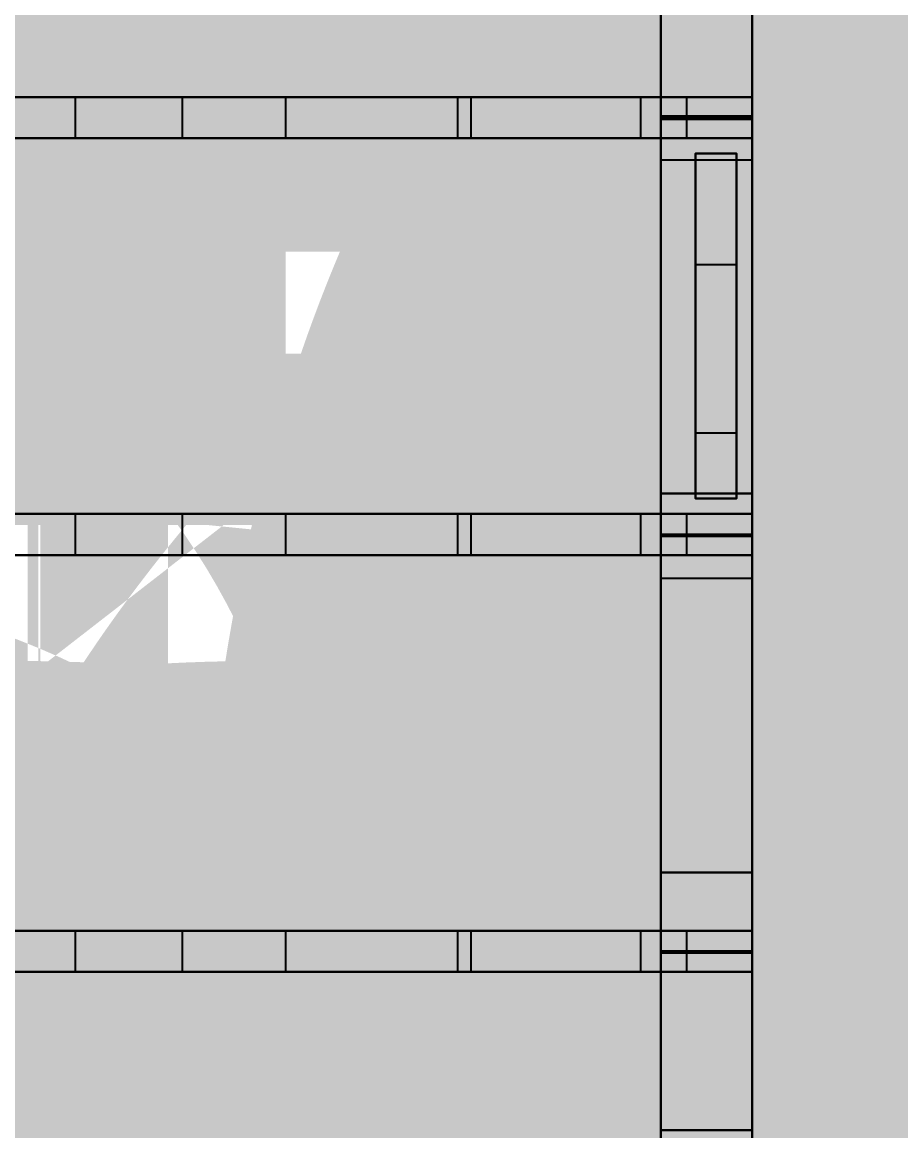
# Model space of a CAD drawing. Header units: inches. Extents: x -252 to 449, y -12 to 800.
# Drawn here: x -28.02 to 5.71, y 381.77 to 424.32 of the extents above; entities that cross this region are included whole.
import ezdxf

# ---------------------------------------------------------------- set-up
doc = ezdxf.new("R2010")
doc.units = ezdxf.units.IN
doc.header["$MEASUREMENT"] = 0
for name, color, linetype in [('FT2', 8, 'CONTINUOUS'), ('RT2', 7, 'CONTINUOUS'), ('W1', 5, 'CONTINUOUS'), ('W2', 5, 'CONTINUOUS')]:
    doc.layers.add(name, color=color, linetype=linetype)

msp = doc.modelspace()

# ---------------------------------------------------------------- linework, layer by layer
at = {"layer": 'FT2'}
for points in [[(-252, 419.87, 121.97), (0, 419.87, 121.97), (0, 421.45, 121.97), (-252, 421.45, 121.97)], [(-252, 421.45, 121.97), (0, 421.45, 121.97), (0, 421.45, 119.92), (-252, 421.45, 119.92)], [(-252, 421.45, 108), (0, 421.45, 108), (0, 419.87, 108), (-252, 419.87, 108)], [(-252, 421.45, 108), (-252, 421.45, 110.05), (0, 421.45, 110.05), (0, 421.45, 108)], [(-28.49, 419.87, 109.08), (-21.87, 419.87, 121.97), (-21.87, 421.45, 121.97), (-28.49, 421.45, 109.08)], [(-28.49, 421.45, 109.08), (-21.87, 421.45, 121.97), (-20.05, 421.45, 121.03), (-26.67, 421.45, 108.14)], [(-17.91, 421.45, 121.97), (-11.29, 421.45, 109.08), (-13.11, 421.45, 108.14), (-19.73, 421.45, 121.03)], [(-17.91, 419.87, 121.97), (-11.29, 419.87, 109.08), (-11.29, 421.45, 109.08), (-17.91, 421.45, 121.97)], [(-10.8, 419.87, 109.07), (-4.27, 419.87, 121.97), (-4.27, 421.45, 121.97), (-10.8, 421.45, 109.07)], [(-10.8, 421.45, 109.07), (-4.27, 421.45, 121.97), (-2.44, 421.45, 121.04), (-8.98, 421.45, 108.14)], [(0, 421.45, 108.04), (-2.05, 421.45, 108.04), (-2.05, 421.45, 121.93), (0, 421.45, 121.93)], [(0, 421.45, 108.04), (0, 421.45, 121.93), (0, 419.87, 121.93), (0, 419.87, 108.04)], [(-252, 419.87, 121.97), (-252, 419.87, 119.92), (0, 419.87, 119.92), (0, 419.87, 121.97)], [(-252, 419.87, 108), (0, 419.87, 108), (0, 419.87, 110.05), (-252, 419.87, 110.05)], [(-28.49, 419.87, 109.08), (-26.67, 419.87, 108.14), (-20.05, 419.87, 121.03), (-21.87, 419.87, 121.97)], [(-17.91, 419.87, 121.97), (-19.73, 419.87, 121.03), (-13.11, 419.87, 108.14), (-11.29, 419.87, 109.08)], [(-10.8, 419.87, 109.07), (-8.98, 419.87, 108.14), (-2.44, 419.87, 121.04), (-4.27, 419.87, 121.97)], [(0, 419.87, 108.04), (0, 419.87, 121.93), (-2.05, 419.87, 121.93), (-2.05, 419.87, 108.04)], [(-2.17, 419.28, 121.97), (-2.17, 406.04, 121.97), (-0.59, 406.04, 121.97), (-0.59, 419.28, 121.97)], [(-2.17, 419.28, 121.97), (-2.17, 419.28, 119.92), (-2.17, 406.04, 119.92), (-2.17, 406.04, 121.97)], [(-0.59, 419.28, 108), (-0.59, 406.04, 108), (-2.17, 406.04, 108), (-2.17, 419.28, 108)], [(-2.17, 419.28, 108), (-2.17, 406.04, 108), (-2.17, 406.04, 110.05), (-2.17, 419.28, 110.05)], [(-2.17, 419.28, 108.04), (-2.17, 419.28, 121.93), (-0.59, 419.28, 121.93), (-0.59, 419.28, 108.04)], [(-2.17, 419.28, 108.04), (-2.17, 417.24, 108.04), (-2.17, 417.24, 121.93), (-2.17, 419.28, 121.93)], [(-0.59, 419.28, 121.97), (-0.59, 406.04, 121.97), (-0.59, 406.04, 119.92), (-0.59, 419.28, 119.92)], [(-0.59, 419.28, 108), (-0.59, 419.28, 110.05), (-0.59, 406.04, 110.05), (-0.59, 406.04, 108)], [(-0.59, 419.28, 108.04), (-0.59, 419.28, 121.93), (-0.59, 417.24, 121.93), (-0.59, 417.24, 108.04)], [(-2.17, 415.01, 121.97), (-2.17, 416.84, 121.05), (-2.17, 410.39, 108.14), (-2.17, 408.56, 109.06)], [(-0.59, 415.01, 121.97), (-0.59, 408.56, 109.06), (-0.59, 410.39, 108.14), (-0.59, 416.84, 121.05)], [(-2.17, 415.01, 121.97), (-2.17, 408.56, 109.06), (-0.59, 408.56, 109.06), (-0.59, 415.01, 121.97)], [(-2.17, 406.04, 108.04), (-2.17, 406.04, 121.93), (-2.17, 408.09, 121.93), (-2.17, 408.09, 108.04)], [(-0.59, 406.04, 108.04), (-0.59, 408.09, 108.04), (-0.59, 408.09, 121.93), (-0.59, 406.04, 121.93)], [(-0.59, 406.04, 108.04), (-0.59, 406.04, 121.93), (-2.17, 406.04, 121.93), (-2.17, 406.04, 108.04)], [(-252, 403.87, 121.97), (0, 403.87, 121.97), (0, 405.45, 121.97), (-252, 405.45, 121.97)], [(-252, 405.45, 121.97), (0, 405.45, 121.97), (0, 405.45, 119.92), (-252, 405.45, 119.92)], [(-252, 405.45, 108), (0, 405.45, 108), (0, 403.87, 108), (-252, 403.87, 108)], [(-252, 405.45, 108), (-252, 405.45, 110.05), (0, 405.45, 110.05), (0, 405.45, 108)], [(-28.49, 403.87, 109.08), (-21.87, 403.87, 121.97), (-21.87, 405.45, 121.97), (-28.49, 405.45, 109.08)], [(-28.49, 405.45, 109.08), (-21.87, 405.45, 121.97), (-20.05, 405.45, 121.03), (-26.67, 405.45, 108.14)], [(-17.91, 405.45, 121.97), (-11.29, 405.45, 109.08), (-13.11, 405.45, 108.14), (-19.73, 405.45, 121.03)], [(-17.91, 403.87, 121.97), (-11.29, 403.87, 109.08), (-11.29, 405.45, 109.08), (-17.91, 405.45, 121.97)], [(-10.8, 403.87, 109.07), (-4.27, 403.87, 121.97), (-4.27, 405.45, 121.97), (-10.8, 405.45, 109.07)], [(-10.8, 405.45, 109.07), (-4.27, 405.45, 121.97), (-2.44, 405.45, 121.04), (-8.98, 405.45, 108.14)], [(0, 405.45, 108.04), (-2.05, 405.45, 108.04), (-2.05, 405.45, 121.93), (0, 405.45, 121.93)], [(0, 405.45, 108.04), (0, 405.45, 121.93), (0, 403.87, 121.93), (0, 403.87, 108.04)], [(-252, 403.87, 121.97), (-252, 403.87, 119.92), (0, 403.87, 119.92), (0, 403.87, 121.97)], [(-252, 403.87, 108), (0, 403.87, 108), (0, 403.87, 110.05), (-252, 403.87, 110.05)], [(-28.49, 403.87, 109.08), (-26.67, 403.87, 108.14), (-20.05, 403.87, 121.03), (-21.87, 403.87, 121.97)], [(-17.91, 403.87, 121.97), (-19.73, 403.87, 121.03), (-13.11, 403.87, 108.14), (-11.29, 403.87, 109.08)], [(-10.8, 403.87, 109.07), (-8.98, 403.87, 108.14), (-2.44, 403.87, 121.04), (-4.27, 403.87, 121.97)], [(0, 403.87, 108.04), (0, 403.87, 121.93), (-2.05, 403.87, 121.93), (-2.05, 403.87, 108.04)], [(-252, 387.87, 121.97), (0, 387.87, 121.97), (0, 389.45, 121.97), (-252, 389.45, 121.97)], [(-252, 389.45, 121.97), (0, 389.45, 121.97), (0, 389.45, 119.92), (-252, 389.45, 119.92)], [(-252, 389.45, 108), (0, 389.45, 108), (0, 387.87, 108), (-252, 387.87, 108)], [(-252, 389.45, 108), (-252, 389.45, 110.05), (0, 389.45, 110.05), (0, 389.45, 108)], [(-28.49, 387.87, 109.08), (-21.87, 387.87, 121.97), (-21.87, 389.45, 121.97), (-28.49, 389.45, 109.08)], [(-28.49, 389.45, 109.08), (-21.87, 389.45, 121.97), (-20.05, 389.45, 121.03), (-26.67, 389.45, 108.14)], [(-17.91, 389.45, 121.97), (-11.29, 389.45, 109.08), (-13.11, 389.45, 108.14), (-19.73, 389.45, 121.03)], [(-17.91, 387.87, 121.97), (-11.29, 387.87, 109.08), (-11.29, 389.45, 109.08), (-17.91, 389.45, 121.97)], [(-10.8, 387.87, 109.07), (-4.27, 387.87, 121.97), (-4.27, 389.45, 121.97), (-10.8, 389.45, 109.07)], [(-10.8, 389.45, 109.07), (-4.27, 389.45, 121.97), (-2.44, 389.45, 121.04), (-8.98, 389.45, 108.14)], [(0, 389.45, 108.04), (-2.05, 389.45, 108.04), (-2.05, 389.45, 121.93), (0, 389.45, 121.93)], [(0, 389.45, 108.04), (0, 389.45, 121.93), (0, 387.87, 121.93), (0, 387.87, 108.04)], [(-252, 387.87, 121.97), (-252, 387.87, 119.92), (0, 387.87, 119.92), (0, 387.87, 121.97)], [(-252, 387.87, 108), (0, 387.87, 108), (0, 387.87, 110.05), (-252, 387.87, 110.05)], [(-28.49, 387.87, 109.08), (-26.67, 387.87, 108.14), (-20.05, 387.87, 121.03), (-21.87, 387.87, 121.97)], [(-17.91, 387.87, 121.97), (-19.73, 387.87, 121.03), (-13.11, 387.87, 108.14), (-11.29, 387.87, 109.08)], [(-10.8, 387.87, 109.07), (-8.98, 387.87, 108.14), (-2.44, 387.87, 121.04), (-4.27, 387.87, 121.97)], [(0, 387.87, 108.04), (0, 387.87, 121.93), (-2.05, 387.87, 121.93), (-2.05, 387.87, 108.04)]]:
    msp.add_3dface(points, dxfattribs=at)
at = {"layer": 'RT2'}
for points in [[(0, 419.87, 229.96), (-252, 419.87, 229.96), (-252, 421.45, 229.96), (0, 421.45, 229.96)], [(0, 421.45, 229.96), (-252, 421.45, 229.96), (-252, 421.45, 232.01), (0, 421.45, 232.01)], [(0, 421.45, 234.96), (-1.17, 421.45, 233.28), (-127.17, 421.45, 321.51), (-126, 421.45, 323.19)], [(0, 421.45, 234.96), (-126, 421.45, 323.19), (-126, 419.87, 323.19), (0, 419.87, 234.96)], [(-28.07, 421.45, 254.61), (-26.59, 421.45, 253.19), (-49.07, 421.45, 229.96), (-50.54, 421.45, 231.39)], [(-2.5, 421.45, 231.46), (-3.89, 421.45, 229.96), (-27.38, 421.45, 251.66), (-25.99, 421.45, 253.16)], [(-2.5, 421.45, 231.46), (-25.99, 421.45, 253.16), (-25.99, 419.87, 253.16), (-2.5, 419.87, 231.46)], [(0, 421.45, 230), (-2.05, 421.45, 230), (-2.05, 421.45, 234.96), (0, 421.45, 234.96)], [(0, 421.45, 230), (0, 421.45, 234.96), (0, 419.87, 234.96), (0, 419.87, 230)], [(0, 419.87, 229.96), (0, 419.87, 232.01), (-252, 419.87, 232.01), (-252, 419.87, 229.96)], [(0, 419.87, 234.96), (-126, 419.87, 323.19), (-127.17, 419.87, 321.51), (-1.17, 419.87, 233.28)], [(-28.07, 419.87, 254.61), (-50.54, 419.87, 231.39), (-49.07, 419.87, 229.96), (-26.59, 419.87, 253.19)], [(-2.5, 419.87, 231.46), (-25.99, 419.87, 253.16), (-27.38, 419.87, 251.66), (-3.89, 419.87, 229.96)], [(0, 419.87, 230), (0, 419.87, 234.96), (-2.05, 419.87, 234.96), (-2.05, 419.87, 230)], [(0, 403.87, 229.96), (-252, 403.87, 229.96), (-252, 405.45, 229.96), (0, 405.45, 229.96)], [(0, 405.45, 229.96), (-252, 405.45, 229.96), (-252, 405.45, 232.01), (0, 405.45, 232.01)], [(0, 405.45, 234.96), (-1.17, 405.45, 233.28), (-127.17, 405.45, 321.51), (-126, 405.45, 323.19)], [(0, 405.45, 234.96), (-126, 405.45, 323.19), (-126, 403.87, 323.19), (0, 403.87, 234.96)], [(-28.07, 405.45, 254.61), (-26.59, 405.45, 253.19), (-49.07, 405.45, 229.96), (-50.54, 405.45, 231.39)], [(-2.5, 405.45, 231.46), (-3.89, 405.45, 229.96), (-27.38, 405.45, 251.66), (-25.99, 405.45, 253.16)], [(-2.5, 405.45, 231.46), (-25.99, 405.45, 253.16), (-25.99, 403.87, 253.16), (-2.5, 403.87, 231.46)], [(0, 405.45, 230), (-2.05, 405.45, 230), (-2.05, 405.45, 234.96), (0, 405.45, 234.96)], [(0, 405.45, 230), (0, 405.45, 234.96), (0, 403.87, 234.96), (0, 403.87, 230)], [(0, 403.87, 229.96), (0, 403.87, 232.01), (-252, 403.87, 232.01), (-252, 403.87, 229.96)], [(0, 403.87, 234.96), (-126, 403.87, 323.19), (-127.17, 403.87, 321.51), (-1.17, 403.87, 233.28)], [(-28.07, 403.87, 254.61), (-50.54, 403.87, 231.39), (-49.07, 403.87, 229.96), (-26.59, 403.87, 253.19)], [(-2.5, 403.87, 231.46), (-25.99, 403.87, 253.16), (-27.38, 403.87, 251.66), (-3.89, 403.87, 229.96)], [(0, 403.87, 230), (0, 403.87, 234.96), (-2.05, 403.87, 234.96), (-2.05, 403.87, 230)], [(0, 387.87, 229.96), (-252, 387.87, 229.96), (-252, 389.45, 229.96), (0, 389.45, 229.96)], [(0, 389.45, 229.96), (-252, 389.45, 229.96), (-252, 389.45, 232.01), (0, 389.45, 232.01)], [(0, 389.45, 234.96), (-1.17, 389.45, 233.28), (-127.17, 389.45, 321.51), (-126, 389.45, 323.19)], [(0, 389.45, 234.96), (-126, 389.45, 323.19), (-126, 387.87, 323.19), (0, 387.87, 234.96)], [(-28.07, 389.45, 254.61), (-26.59, 389.45, 253.19), (-49.07, 389.45, 229.96), (-50.54, 389.45, 231.39)], [(-2.5, 389.45, 231.46), (-3.89, 389.45, 229.96), (-27.38, 389.45, 251.66), (-25.99, 389.45, 253.16)], [(-2.5, 389.45, 231.46), (-25.99, 389.45, 253.16), (-25.99, 387.87, 253.16), (-2.5, 387.87, 231.46)], [(0, 389.45, 230), (-2.05, 389.45, 230), (-2.05, 389.45, 234.96), (0, 389.45, 234.96)], [(0, 389.45, 230), (0, 389.45, 234.96), (0, 387.87, 234.96), (0, 387.87, 230)], [(0, 387.87, 229.96), (0, 387.87, 232.01), (-252, 387.87, 232.01), (-252, 387.87, 229.96)], [(0, 387.87, 234.96), (-126, 387.87, 323.19), (-127.17, 387.87, 321.51), (-1.17, 387.87, 233.28)], [(-28.07, 387.87, 254.61), (-50.54, 387.87, 231.39), (-49.07, 387.87, 229.96), (-26.59, 387.87, 253.19)], [(-2.5, 387.87, 231.46), (-25.99, 387.87, 253.16), (-27.38, 387.87, 251.66), (-3.89, 387.87, 229.96)], [(0, 387.87, 230), (0, 387.87, 234.96), (-2.05, 387.87, 234.96), (-2.05, 387.87, 230)]]:
    msp.add_3dface(points, dxfattribs=at)
at = {"layer": 'W1'}
for points in [[(0, 500.6), (0, 377.59), (-3.5, 377.59), (-3.5, 500.6)], [(-3.5, 377.59, 1.46), (-3.5, 500.6, 1.46), (-3.5, 500.6), (-3.5, 377.59)], [(0, 377.59, 108), (0, 500.6, 108), (-3.5, 500.6, 108), (-3.5, 377.59, 108)], [(-3.5, 500.6, 106.54), (-3.5, 377.59, 106.54), (-3.5, 377.59, 108), (-3.5, 500.6, 108)], [(0, 500.6, 1.46), (0, 377.59, 1.46), (0, 377.59), (0, 500.6)], [(0, 377.59, 106.54), (0, 500.6, 106.54), (0, 500.6, 108), (0, 377.59, 108)], [(0, 420.66, 48.74), (0, 436.6, 48.74), (-3.5, 436.6, 48.74), (-3.5, 420.66, 48.74)], [(-3.5, 436.6, 47.28), (-3.5, 420.66, 47.28), (-3.5, 420.66, 48.74), (-3.5, 436.6, 48.74)], [(0, 420.66, 96.81), (0, 436.6, 96.81), (-3.5, 436.6, 96.81), (-3.5, 420.66, 96.81)], [(-3.5, 436.6, 95.35), (-3.5, 420.66, 95.35), (-3.5, 420.66, 96.81), (-3.5, 436.6, 96.81)], [(0, 420.66, 47.28), (0, 436.6, 47.28), (0, 436.6, 48.74), (0, 420.66, 48.74)], [(0, 420.66, 95.35), (0, 436.6, 95.35), (0, 436.6, 96.81), (0, 420.66, 96.81)], [(-3.5, 422.12, 108), (-3.5, 422.12), (-3.5, 420.66), (-3.5, 420.66, 108)], [(0, 422.12), (0, 422.12, 108), (0, 420.66, 108), (0, 420.66)], [(0, 420.66), (0, 420.66, 108), (-3.5, 420.66, 108), (-3.5, 420.66)], [(0, 420.6, 108), (0, 420.6), (-3.5, 420.6), (-3.5, 420.6, 108)], [(-3.5, 419.14), (-3.5, 419.14, 108), (-3.5, 420.6, 108), (-3.5, 420.6)], [(0, 404.66, 48.74), (0, 420.6, 48.74), (-3.5, 420.6, 48.74), (-3.5, 404.66, 48.74)], [(-3.5, 420.6, 47.28), (-3.5, 404.66, 47.28), (-3.5, 404.66, 48.74), (-3.5, 420.6, 48.74)], [(0, 404.66, 96.81), (0, 420.6, 96.81), (-3.5, 420.6, 96.81), (-3.5, 404.66, 96.81)], [(-3.5, 420.6, 95.35), (-3.5, 404.66, 95.35), (-3.5, 404.66, 96.81), (-3.5, 420.6, 96.81)], [(0, 419.14, 108), (0, 419.14), (0, 420.6), (0, 420.6, 108)], [(0, 404.66, 47.28), (0, 420.6, 47.28), (0, 420.6, 48.74), (0, 404.66, 48.74)], [(0, 404.66, 95.35), (0, 420.6, 95.35), (0, 420.6, 96.81), (0, 404.66, 96.81)], [(-3.5, 406.12, 108), (-3.5, 406.12), (-3.5, 404.66), (-3.5, 404.66, 108)], [(0, 406.12), (0, 406.12, 108), (0, 404.66, 108), (0, 404.66)], [(0, 404.66), (0, 404.66, 108), (-3.5, 404.66, 108), (-3.5, 404.66)], [(0, 404.6, 108), (0, 404.6), (-3.5, 404.6), (-3.5, 404.6, 108)], [(-3.5, 403.14), (-3.5, 403.14, 108), (-3.5, 404.6, 108), (-3.5, 404.6)], [(0, 388.66, 48.74), (0, 404.6, 48.74), (-3.5, 404.6, 48.74), (-3.5, 388.66, 48.74)], [(-3.5, 404.6, 47.28), (-3.5, 388.66, 47.28), (-3.5, 388.66, 48.74), (-3.5, 404.6, 48.74)], [(0, 404.6, 48.8), (0, 388.66, 48.8), (-3.5, 388.66, 48.8), (-3.5, 404.6, 48.8)], [(-3.5, 388.66, 50.26), (-3.5, 404.6, 50.26), (-3.5, 404.6, 48.8), (-3.5, 388.66, 48.8)], [(0, 388.66, 96.81), (0, 404.6, 96.81), (-3.5, 404.6, 96.81), (-3.5, 388.66, 96.81)], [(-3.5, 404.6, 95.35), (-3.5, 388.66, 95.35), (-3.5, 388.66, 96.81), (-3.5, 404.6, 96.81)], [(0, 404.6, 96.87), (0, 388.66, 96.87), (-3.5, 388.66, 96.87), (-3.5, 404.6, 96.87)], [(-3.5, 388.66, 98.33), (-3.5, 404.6, 98.33), (-3.5, 404.6, 96.87), (-3.5, 388.66, 96.87)], [(0, 388.66, 72.36), (0, 404.6, 72.36), (-3.5, 404.6, 72.36), (-3.5, 388.66, 72.36)], [(-3.5, 404.6, 70.91), (-3.5, 388.66, 70.91), (-3.5, 388.66, 72.36), (-3.5, 404.6, 72.36)], [(0, 388.66, 25.12), (0, 404.6, 25.12), (-3.5, 404.6, 25.12), (-3.5, 388.66, 25.12)], [(-3.5, 404.6, 23.66), (-3.5, 388.66, 23.66), (-3.5, 388.66, 25.12), (-3.5, 404.6, 25.12)], [(0, 391.69, 96.81), (0, 404.6, 73.04), (-3.5, 404.6, 73.04), (-3.5, 391.69, 96.81)], [(-3.5, 403.32, 72.35), (-3.5, 390.41, 96.12), (-3.5, 391.69, 96.81), (-3.5, 404.6, 73.04)], [(0, 391.69, 48.74), (0, 404.6, 25.82), (-3.5, 404.6, 25.82), (-3.5, 391.69, 48.74)], [(-3.5, 403.33, 25.1), (-3.5, 390.42, 48.03), (-3.5, 391.69, 48.74), (-3.5, 404.6, 25.82)], [(0, 403.14, 108), (0, 403.14), (0, 404.6), (0, 404.6, 108)], [(0, 388.66, 47.28), (0, 404.6, 47.28), (0, 404.6, 48.74), (0, 388.66, 48.74)], [(0, 404.6, 50.26), (0, 388.66, 50.26), (0, 388.66, 48.8), (0, 404.6, 48.8)], [(0, 388.66, 95.35), (0, 404.6, 95.35), (0, 404.6, 96.81), (0, 388.66, 96.81)], [(0, 404.6, 98.33), (0, 388.66, 98.33), (0, 388.66, 96.87), (0, 404.6, 96.87)], [(0, 388.66, 70.91), (0, 404.6, 70.91), (0, 404.6, 72.36), (0, 388.66, 72.36)], [(0, 388.66, 23.66), (0, 404.6, 23.66), (0, 404.6, 25.12), (0, 388.66, 25.12)], [(0, 390.41, 96.12), (0, 403.32, 72.35), (0, 404.6, 73.04), (0, 391.69, 96.81)], [(0, 390.42, 48.03), (0, 403.33, 25.1), (0, 404.6, 25.82), (0, 391.69, 48.74)], [(0, 402.98, 108), (0, 391.69, 96.87), (-3.5, 391.69, 96.87), (-3.5, 402.98, 108)], [(-3.5, 390.67, 97.91), (-3.5, 401.96, 109.04), (-3.5, 402.98, 108), (-3.5, 391.69, 96.87)], [(0, 402.98, 72.36), (0, 391.69, 48.8), (-3.5, 391.69, 48.8), (-3.5, 402.98, 72.36)], [(-3.5, 390.38, 49.43), (-3.5, 401.67, 72.99), (-3.5, 402.98, 72.36), (-3.5, 391.69, 48.8)], [(0, 402.98, 25.12), (0, 391.69), (-3.5, 391.69), (-3.5, 402.98, 25.12)], [(-3.5, 390.36, 0.6), (-3.5, 401.66, 25.72), (-3.5, 402.98, 25.12), (-3.5, 391.69)], [(0, 401.96, 109.04), (0, 390.67, 97.91), (0, 391.69, 96.87), (0, 402.98, 108)], [(0, 401.67, 72.99), (0, 390.38, 49.43), (0, 391.69, 48.8), (0, 402.98, 72.36)], [(0, 401.66, 25.72), (0, 390.36, 0.6), (0, 391.69), (0, 402.98, 25.12)], [(-3.5, 390.12, 108), (-3.5, 390.12), (-3.5, 388.66), (-3.5, 388.66, 108)], [(0, 390.12), (0, 390.12, 108), (0, 388.66, 108), (0, 388.66)], [(0, 388.66), (0, 388.66, 108), (-3.5, 388.66, 108), (-3.5, 388.66)], [(0, 388.6, 108), (0, 388.6), (-3.5, 388.6), (-3.5, 388.6, 108)], [(-3.5, 387.14), (-3.5, 387.14, 108), (-3.5, 388.6, 108), (-3.5, 388.6)], [(0, 381.8, 48.74), (0, 388.6, 48.74), (-3.5, 388.6, 48.74), (-3.5, 381.8, 48.74)], [(-3.5, 388.6, 47.28), (-3.5, 381.8, 47.28), (-3.5, 381.8, 48.74), (-3.5, 388.6, 48.74)], [(0, 381.8, 96.81), (0, 388.6, 96.81), (-3.5, 388.6, 96.81), (-3.5, 381.8, 96.81)], [(-3.5, 388.6, 95.35), (-3.5, 381.8, 95.35), (-3.5, 381.8, 96.81), (-3.5, 388.6, 96.81)], [(0, 387.14, 108), (0, 387.14), (0, 388.6), (0, 388.6, 108)], [(0, 381.8, 47.28), (0, 388.6, 47.28), (0, 388.6, 48.74), (0, 381.8, 48.74)], [(0, 381.8, 95.35), (0, 388.6, 95.35), (0, 388.6, 96.81), (0, 381.8, 96.81)], [(-3.5, 383.26, 108), (-3.5, 383.26), (-3.5, 381.8), (-3.5, 381.8, 108)], [(0, 383.26), (0, 383.26, 108), (0, 381.8, 108), (0, 381.8)], [(0, 381.8), (0, 381.8, 108), (-3.5, 381.8, 108), (-3.5, 381.8)]]:
    msp.add_3dface(points, dxfattribs=at)
at = {"layer": 'W2'}
for points in [[(0, 548.66, 121.97), (0, 420.72, 121.97), (-3.5, 420.72, 121.97), (-3.5, 548.66, 121.97)], [(-3.5, 420.72, 123.43), (-3.5, 548.66, 123.43), (-3.5, 548.66, 121.97), (-3.5, 420.72, 121.97)], [(0, 420.72, 229.97), (0, 548.66, 229.97), (-3.5, 548.66, 229.97), (-3.5, 420.72, 229.97)], [(-3.5, 548.66, 228.51), (-3.5, 420.72, 228.51), (-3.5, 420.72, 229.97), (-3.5, 548.66, 229.97)], [(0, 548.66, 123.43), (0, 420.72, 123.43), (0, 420.72, 121.97), (0, 548.66, 121.97)], [(0, 420.72, 228.51), (0, 548.66, 228.51), (0, 548.66, 229.97), (0, 420.72, 229.97)], [(0, 420.72, 170.72), (0, 436.66, 170.72), (-3.5, 436.66, 170.72), (-3.5, 420.72, 170.72)], [(-3.5, 436.66, 169.26), (-3.5, 420.72, 169.26), (-3.5, 420.72, 170.72), (-3.5, 436.66, 170.72)], [(0, 420.72, 218.75), (0, 436.66, 218.75), (-3.5, 436.66, 218.75), (-3.5, 420.72, 218.75)], [(-3.5, 436.66, 217.29), (-3.5, 420.72, 217.29), (-3.5, 420.72, 218.75), (-3.5, 436.66, 218.75)], [(0, 420.72, 169.26), (0, 436.66, 169.26), (0, 436.66, 170.72), (0, 420.72, 170.72)], [(0, 420.72, 217.29), (0, 436.66, 217.29), (0, 436.66, 218.75), (0, 420.72, 218.75)], [(-3.5, 422.18, 229.97), (-3.5, 422.18, 121.97), (-3.5, 420.72, 121.97), (-3.5, 420.72, 229.97)], [(0, 422.18, 121.97), (0, 422.18, 229.97), (0, 420.72, 229.97), (0, 420.72, 121.97)], [(0, 420.72, 121.97), (0, 420.72, 229.97), (-3.5, 420.72, 229.97), (-3.5, 420.72, 121.97)], [(0, 420.66, 121.97), (0, 292.72, 121.97), (-3.5, 292.72, 121.97), (-3.5, 420.66, 121.97)], [(-3.5, 292.72, 123.43), (-3.5, 420.66, 123.43), (-3.5, 420.66, 121.97), (-3.5, 292.72, 121.97)], [(0, 292.72, 229.97), (0, 420.66, 229.97), (-3.5, 420.66, 229.97), (-3.5, 292.72, 229.97)], [(-3.5, 420.66, 228.51), (-3.5, 292.72, 228.51), (-3.5, 292.72, 229.97), (-3.5, 420.66, 229.97)], [(0, 420.66, 229.97), (0, 420.66, 121.97), (-3.5, 420.66, 121.97), (-3.5, 420.66, 229.97)], [(-3.5, 419.2, 121.97), (-3.5, 419.2, 229.97), (-3.5, 420.66, 229.97), (-3.5, 420.66, 121.97)], [(0, 404.66, 170.72), (0, 420.66, 170.72), (-3.5, 420.66, 170.72), (-3.5, 404.66, 170.72)], [(-3.5, 420.66, 169.26), (-3.5, 404.66, 169.26), (-3.5, 404.66, 170.72), (-3.5, 420.66, 170.72)], [(0, 420.66, 170.78), (0, 404.66, 170.78), (-3.5, 404.66, 170.78), (-3.5, 420.66, 170.78)], [(-3.5, 404.66, 172.24), (-3.5, 420.66, 172.24), (-3.5, 420.66, 170.78), (-3.5, 404.66, 170.78)], [(0, 404.66, 218.75), (0, 420.66, 218.75), (-3.5, 420.66, 218.75), (-3.5, 404.66, 218.75)], [(-3.5, 420.66, 217.29), (-3.5, 404.66, 217.29), (-3.5, 404.66, 218.75), (-3.5, 420.66, 218.75)], [(0, 420.66, 218.81), (0, 404.66, 218.81), (-3.5, 404.66, 218.81), (-3.5, 420.66, 218.81)], [(-3.5, 404.66, 220.27), (-3.5, 420.66, 220.27), (-3.5, 420.66, 218.81), (-3.5, 404.66, 218.81)], [(0, 404.66, 194.34), (0, 420.66, 194.34), (-3.5, 420.66, 194.34), (-3.5, 404.66, 194.34)], [(-3.5, 420.66, 192.88), (-3.5, 404.66, 192.88), (-3.5, 404.66, 194.34), (-3.5, 420.66, 194.34)], [(0, 404.66, 147.1), (0, 420.66, 147.1), (-3.5, 420.66, 147.1), (-3.5, 404.66, 147.1)], [(-3.5, 420.66, 145.64), (-3.5, 404.66, 145.64), (-3.5, 404.66, 147.1), (-3.5, 420.66, 147.1)], [(0, 406.23, 218.75), (0, 420.66, 195.08), (-3.5, 420.66, 195.08), (-3.5, 406.23, 218.75)], [(-3.5, 419.41, 194.32), (-3.5, 404.99, 217.99), (-3.5, 406.23, 218.75), (-3.5, 420.66, 195.08)], [(0, 406.23, 170.72), (0, 420.66, 147.86), (-3.5, 420.66, 147.86), (-3.5, 406.23, 170.72)], [(-3.5, 419.43, 147.08), (-3.5, 405, 169.94), (-3.5, 406.23, 170.72), (-3.5, 420.66, 147.86)], [(0, 420.66, 123.43), (0, 292.72, 123.43), (0, 292.72, 121.97), (0, 420.66, 121.97)], [(0, 292.72, 228.51), (0, 420.66, 228.51), (0, 420.66, 229.97), (0, 292.72, 229.97)], [(0, 419.2, 229.97), (0, 419.2, 121.97), (0, 420.66, 121.97), (0, 420.66, 229.97)], [(0, 404.66, 169.26), (0, 420.66, 169.26), (0, 420.66, 170.72), (0, 404.66, 170.72)], [(0, 420.66, 172.24), (0, 404.66, 172.24), (0, 404.66, 170.78), (0, 420.66, 170.78)], [(0, 404.66, 217.29), (0, 420.66, 217.29), (0, 420.66, 218.75), (0, 404.66, 218.75)], [(0, 420.66, 220.27), (0, 404.66, 220.27), (0, 404.66, 218.81), (0, 420.66, 218.81)], [(0, 404.66, 192.88), (0, 420.66, 192.88), (0, 420.66, 194.34), (0, 404.66, 194.34)], [(0, 404.66, 145.64), (0, 420.66, 145.64), (0, 420.66, 147.1), (0, 404.66, 147.1)], [(0, 404.99, 217.99), (0, 419.41, 194.32), (0, 420.66, 195.08), (0, 406.23, 218.75)], [(0, 405, 169.94), (0, 419.43, 147.08), (0, 420.66, 147.86), (0, 406.23, 170.72)], [(0, 419.04, 229.97), (0, 406.23, 218.81), (-3.5, 406.23, 218.81), (-3.5, 419.04, 229.97)], [(-3.5, 405.28, 219.91), (-3.5, 418.09, 231.07), (-3.5, 419.04, 229.97), (-3.5, 406.23, 218.81)], [(0, 419.04, 194.34), (0, 406.23, 170.78), (-3.5, 406.23, 170.78), (-3.5, 419.04, 194.34)], [(-3.5, 404.95, 171.48), (-3.5, 417.76, 195.04), (-3.5, 419.04, 194.34), (-3.5, 406.23, 170.78)], [(0, 419.04, 147.1), (0, 406.23, 121.97), (-3.5, 406.23, 121.97), (-3.5, 419.04, 147.1)], [(-3.5, 404.94, 122.63), (-3.5, 417.75, 147.76), (-3.5, 419.04, 147.1), (-3.5, 406.23, 121.97)], [(0, 418.09, 231.07), (0, 405.28, 219.91), (0, 406.23, 218.81), (0, 419.04, 229.97)], [(0, 417.76, 195.04), (0, 404.95, 171.48), (0, 406.23, 170.78), (0, 419.04, 194.34)], [(0, 417.75, 147.76), (0, 404.94, 122.63), (0, 406.23, 121.97), (0, 419.04, 147.1)], [(0, 404.66, 229.97), (0, 404.66, 121.97), (-3.5, 404.66, 121.97), (-3.5, 404.66, 229.97)], [(-3.5, 403.2, 121.97), (-3.5, 403.2, 229.97), (-3.5, 404.66, 229.97), (-3.5, 404.66, 121.97)], [(0, 388.66, 170.72), (0, 404.66, 170.72), (-3.5, 404.66, 170.72), (-3.5, 388.66, 170.72)], [(-3.5, 404.66, 169.26), (-3.5, 388.66, 169.26), (-3.5, 388.66, 170.72), (-3.5, 404.66, 170.72)], [(0, 388.66, 218.75), (0, 404.66, 218.75), (-3.5, 404.66, 218.75), (-3.5, 388.66, 218.75)], [(-3.5, 404.66, 217.29), (-3.5, 388.66, 217.29), (-3.5, 388.66, 218.75), (-3.5, 404.66, 218.75)], [(0, 403.2, 229.97), (0, 403.2, 121.97), (0, 404.66, 121.97), (0, 404.66, 229.97)], [(0, 388.66, 169.26), (0, 404.66, 169.26), (0, 404.66, 170.72), (0, 388.66, 170.72)], [(0, 388.66, 217.29), (0, 404.66, 217.29), (0, 404.66, 218.75), (0, 388.66, 218.75)], [(0, 388.66, 229.97), (0, 388.66, 121.97), (-3.5, 388.66, 121.97), (-3.5, 388.66, 229.97)], [(-3.5, 387.2, 121.97), (-3.5, 387.2, 229.97), (-3.5, 388.66, 229.97), (-3.5, 388.66, 121.97)], [(0, 379.51, 170.72), (0, 388.66, 170.72), (-3.5, 388.66, 170.72), (-3.5, 379.51, 170.72)], [(-3.5, 388.66, 169.26), (-3.5, 379.51, 169.26), (-3.5, 379.51, 170.72), (-3.5, 388.66, 170.72)], [(0, 379.51, 218.75), (0, 388.66, 218.75), (-3.5, 388.66, 218.75), (-3.5, 379.51, 218.75)], [(-3.5, 388.66, 217.29), (-3.5, 379.51, 217.29), (-3.5, 379.51, 218.75), (-3.5, 388.66, 218.75)], [(0, 387.2, 229.97), (0, 387.2, 121.97), (0, 388.66, 121.97), (0, 388.66, 229.97)], [(0, 379.51, 169.26), (0, 388.66, 169.26), (0, 388.66, 170.72), (0, 379.51, 170.72)], [(0, 379.51, 217.29), (0, 388.66, 217.29), (0, 388.66, 218.75), (0, 379.51, 218.75)]]:
    msp.add_3dface(points, dxfattribs=at)

# ---------------------------------------------------------------- texts
at = {"layer": 'C2t'}
for s, p in [('C12', (-16.83, 345.84, 115.81)), ('C15', (-29.51, 324.02, 107.44)), ('C13', (-24.51, 314.03, 99.19)), ('C2', (-24.51, 304.03, 90.81)), ('C3', (-22.75, 286.28, 82.56)), ('C1', (-130.5, 278.03, 7.69)), ('C11', (-120.49, 278.02, 16.06)), ('C10', (-110.51, 278.02, 24.31)), ('C9', (-100.52, 278.02, 32.69)), ('C8', (-90.53, 278.02, 40.94)), ('C7', (-80.55, 278.02, 49.31)), ('C6', (-70.56, 278.02, 57.56)), ('C5', (-60.57, 278.02, 65.94)), ('C4', (-50.54, 278.02, 74.19))]:
    msp.add_text(s, height=120, dxfattribs=at).set_placement(p)
at = {"layer": 'W1t'}
for s, p in [('L1F16', (-224.53, 405.03, 111.94)), ('L1F33', (-14.99, 377.51, 111.94)), ('L1F17', (-197.05, 364.8, 111.94)), ('L1F15', (-248.5, 362.97, 111.94)), ('L1F34', (-40.98, 359.46, 111.94)), ('L1F18', (-192.01, 324.54, 111.94)), ('L1F35', (-55.53, 323.78, 111.93)), ('L1F37', (-50.56, 319.03, 99.19)), ('L1F36', (-24.53, 319.03, 99.19)), ('L1F20', (-132.01, 313.54, 111.94)), ('L1F40', (-45.53, 307.22, 111.94)), ('L1F41', (-92.29, 302.51, 111.94)), ('L1F19', (-197.06, 289.04, 111.94)), ('L1F39', (-65.53, 278.04, 57.56))]:
    msp.add_text(s, height=120, dxfattribs=at).set_placement(p)
at = {"layer": 'W2t'}
for s, p in [('L2F34', (-165.01, 415.54, 233.91)), ('L2F35', (-119.53, 415.52, 233.91)), ('L2F38', (-208.51, 379.51, 233.91)), ('L2F37', (-142.31, 379.51, 233.91)), ('L2F39', (-61.53, 379.51, 233.91)), ('L2F20', (-248.5, 356.71, 233.91)), ('L2F42', (-105.25, 333.99, 233.91)), ('L2F40', (-165.01, 330.48, 233.91)), ('L2F46', (-96.01, 316.5, 233.91)), ('L2F45', (-72.52, 316.51, 233.91)), ('L2F43', (-45.53, 316.5, 233.91)), ('L2F47', (-119.53, 314.73, 233.91)), ('L2F41', (-208.51, 313.03, 233.91)), ('L2F44', (-82.51, 302.51, 233.91)), ('L2F48', (-185.01, 295.52, 233.91)), ('L2F49', (-178.51, 281.51, 233.91))]:
    msp.add_text(s, height=120, dxfattribs=at).set_placement(p)

doc.saveas('drawing.dxf')
